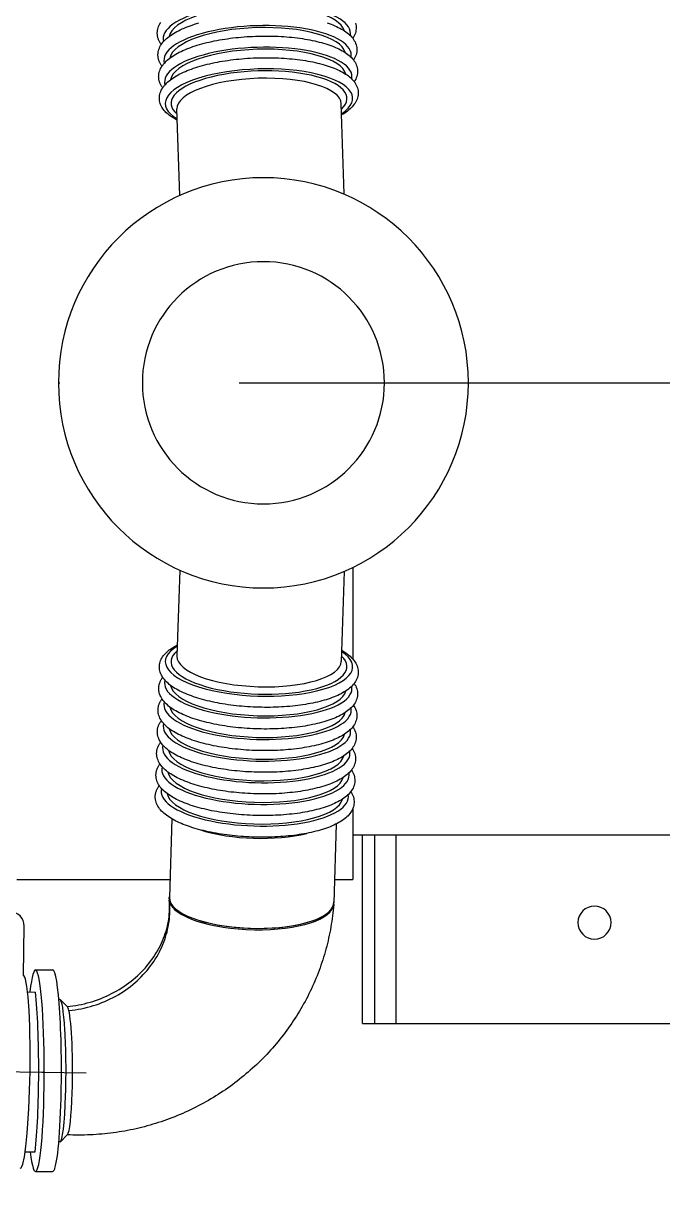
# Model space of a CAD drawing. Extents: x 1551 to 113148, y -1700 to 77018.
# Drawn here: x 19463 to 19907, y 9244 to 10049 of the extents above; entities that cross this region are included whole.
import ezdxf

# ---------------------------------------------------------------- set-up
doc = ezdxf.new("R2010")
doc.units = 0
doc.header["$LTSCALE"] = 500
doc.header["$MEASUREMENT"] = 0
doc.linetypes.add('CENTER', pattern=[3, 2.5, -0.25, 0, -0.25])
doc.linetypes.add('SNT-025', pattern=[0.74, 0.4, -0.17, 0, -0.17])
doc.layers.get('0').update_dxf_attribs({"linetype": 'CONTINUOUS'})
doc.layers.add('GENERATORSETT', color=7, linetype='CONTINUOUS')

# ---------------------------------------------------------------- blocks, each defined once
blk = doc.blocks.new('GENERATOR-BORDE')
for p, q in [((-1312.63, 547.88), (-1300.68, 547.88)), ((-1319.84, 534.12), (-1312.83, 534.12)), ((-1295.7, 527.38), (-1296.36, 527.38)), ((-1290.38, 522.21), (-1295.32, 527.19)), ((-1568.03, 474.84), (-1277.43, 479.26)), ((-1085.25, 445), (-1085.25, 314)), ((-1085.25, 445), (-282.75, 445)), ((-1077, 314), (-1077, 445)), ((-1062, 314), (-1062, 445)), ((-1312.58, 435.4), (-1312.68, 435.4)), ((-1295.7, 428.38), (-1296.36, 428.38)), ((-1290.38, 433.55), (-1295.32, 428.57)), ((-1318.15, 423.13), (-1312.64, 423.3)), ((-1321.05, 411.6), (-1320.53, 377.44)), ((-1312.63, 407.88), (-1300.68, 407.88)), ((-1219.64, 358.59), (-1219.61, 357.65)), ((-1217.83, 302.89), (-1219.56, 357.65)), ((-1103.58, 306.51), (-1105.32, 361.27)), ((-1105.3, 362.21), (-1105.27, 361.27)), ((-1325.61, 345.07), (-1219.16, 345.07)), ((-1104.8, 345), (-1092, 345)), ((-1092, 295.75), (-1092, 345)), ((-1092, 314), (-272, 314)), ((-1098.03, 131), (-1100.01, 193.5)), ((-1212.35, 130.09), (-1214.25, 189.88)), ((-1092, 128.22), (-1092, 191.94)), ((-1212.35, -130.09), (-1214.27, -190.22)), ((-1098.04, -131.37), (-1100.02, -193.85))]:
    blk.add_line(p, q)
at = {"linetype": 'CENTER'}
blk.add_line((-2671.23, 0), (68.87, 0), dxfattribs=at)
for points in [[(-1323.2, 545.68), (-1322.63, 545.36), (-1322.05, 544.39), (-1321.48, 542.8), (-1320.36, 537.77), (-1319.31, 530.47), (-1318.37, 521.18), (-1317.25, 504.3), (-1316.73, 491.71), (-1316.42, 478.62)], [(-1105.32, 362.52), (-1105.48, 364.46), (-1105.67, 366.4), (-1105.88, 368.34), (-1106.12, 370.28), (-1106.37, 372.22), (-1106.65, 374.16), (-1106.96, 376.09), (-1107.28, 378.02), (-1107.63, 379.95), (-1108, 381.88), (-1108.39, 383.8), (-1108.81, 385.72), (-1109.24, 387.63), (-1109.7, 389.54), (-1110.18, 391.45), (-1110.69, 393.35), (-1111.21, 395.24), (-1111.76, 397.13), (-1112.33, 399.01), (-1112.92, 400.88), (-1113.53, 402.75), (-1114.16, 404.61), (-1114.81, 406.46), (-1115.49, 408.3), (-1116.18, 410.14), (-1116.9, 411.96), (-1117.64, 413.78), (-1118.4, 415.59), (-1119.18, 417.38), (-1119.98, 419.17), (-1120.8, 420.95), (-1121.64, 422.73), (-1122.51, 424.49), (-1123.39, 426.25), (-1124.3, 428), (-1125.23, 429.74), (-1126.18, 431.47), (-1127.15, 433.19), (-1128.14, 434.9), (-1129.15, 436.6), (-1130.17, 438.28), (-1131.22, 439.96), (-1132.29, 441.63), (-1133.38, 443.28), (-1134.48, 444.93), (-1135.61, 446.56), (-1136.75, 448.17), (-1137.91, 449.78), (-1139.09, 451.37), (-1140.28, 452.95), (-1141.5, 454.51), (-1142.73, 456.06), (-1143.98, 457.6), (-1145.25, 459.12), (-1146.53, 460.63), (-1147.83, 462.12), (-1149.14, 463.59), (-1150.48, 465.05), (-1151.83, 466.5), (-1153.2, 467.93), (-1154.59, 469.35), (-1155.99, 470.76), (-1157.41, 472.15), (-1158.85, 473.52), (-1160.3, 474.88), (-1161.78, 476.22), (-1163.26, 477.55), (-1164.77, 478.86), (-1166.28, 480.16), (-1167.82, 481.44), (-1169.36, 482.7), (-1170.93, 483.95), (-1172.5, 485.18), (-1174.09, 486.39), (-1175.69, 487.59), (-1177.31, 488.77), (-1178.94, 489.92), (-1180.58, 491.07), (-1182.24, 492.19), (-1183.9, 493.29), (-1185.58, 494.38), (-1187.27, 495.44), (-1188.97, 496.49), (-1190.69, 497.51), (-1192.41, 498.52), (-1194.14, 499.5), (-1195.89, 500.47), (-1197.65, 501.42), (-1199.42, 502.35), (-1201.2, 503.26), (-1203, 504.15), (-1204.8, 505.03), (-1206.62, 505.88), (-1208.45, 506.71), (-1210.28, 507.53), (-1212.13, 508.32), (-1213.99, 509.09), (-1215.85, 509.85), (-1217.73, 510.58), (-1219.61, 511.29), (-1221.5, 511.98), (-1223.4, 512.65), (-1225.3, 513.3), (-1227.22, 513.93), (-1229.14, 514.54), (-1231.06, 515.12), (-1232.99, 515.69), (-1234.93, 516.23), (-1236.87, 516.75), (-1238.81, 517.25), (-1240.76, 517.72), (-1242.71, 518.18), (-1244.67, 518.61), (-1246.63, 519.02), (-1248.6, 519.4), (-1250.57, 519.77), (-1252.55, 520.11), (-1254.53, 520.43), (-1256.52, 520.73), (-1258.51, 521.01), (-1260.5, 521.26), (-1262.5, 521.5), (-1264.5, 521.71), (-1266.5, 521.89), (-1268.5, 522.06), (-1270.51, 522.2), (-1272.51, 522.32), (-1274.52, 522.42), (-1276.53, 522.5), (-1278.53, 522.55), (-1280.54, 522.58), (-1282.55, 522.59), (-1284.55, 522.57), (-1286.55, 522.54), (-1288.56, 522.47), (-1290.55, 522.39)], [(-1316.42, 478.62), (-1316.33, 465.53), (-1316.62, 446.99), (-1317.09, 436.05), (-1317.74, 426.74), (-1318.57, 419.43), (-1319.54, 414.38), (-1320.06, 412.78), (-1320.61, 411.81), (-1321.17, 411.48)], [(-1289.39, 436.06), (-1287.22, 435.83), (-1285.06, 435.54), (-1282.91, 435.19), (-1280.77, 434.8), (-1278.66, 434.35), (-1276.56, 433.84), (-1274.48, 433.29), (-1272.42, 432.68), (-1270.38, 432.02), (-1268.37, 431.32), (-1266.38, 430.56), (-1264.42, 429.76), (-1262.49, 428.91), (-1260.58, 428.01), (-1258.71, 427.06), (-1256.87, 426.08), (-1255.06, 425.05), (-1253.28, 423.97), (-1251.54, 422.86), (-1249.84, 421.7), (-1248.18, 420.51), (-1246.55, 419.28), (-1244.96, 418.01), (-1243.41, 416.7), (-1241.91, 415.36), (-1240.45, 413.99), (-1239.03, 412.58), (-1237.65, 411.15), (-1236.32, 409.68), (-1235.04, 408.19), (-1233.8, 406.66), (-1232.61, 405.12), (-1231.47, 403.55), (-1230.37, 401.95), (-1229.33, 400.34), (-1228.33, 398.7), (-1227.38, 397.05), (-1226.49, 395.38), (-1225.64, 393.69), (-1224.85, 391.98), (-1224.11, 390.27), (-1223.42, 388.54), (-1222.78, 386.8), (-1222.19, 385.05), (-1221.66, 383.3), (-1221.17, 381.54), (-1220.75, 379.77), (-1220.37, 378), (-1220.04, 376.23), (-1219.77, 374.45), (-1219.55, 372.68), (-1219.38, 370.91), (-1219.26, 369.14), (-1219.2, 367.38), (-1219.19, 365.62), (-1219.22, 363.87), (-1219.31, 362.13), (-1219.45, 360.4)], [(-1290.56, 433.37), (-1288.56, 433.14), (-1286.57, 432.87), (-1284.57, 432.56), (-1282.58, 432.19), (-1280.59, 431.78), (-1278.61, 431.33), (-1276.64, 430.83), (-1274.68, 430.28), (-1272.74, 429.69), (-1270.81, 429.05), (-1268.9, 428.37), (-1267.02, 427.65), (-1265.15, 426.88), (-1263.3, 426.07), (-1261.47, 425.21), (-1259.66, 424.31), (-1257.88, 423.37), (-1256.12, 422.39), (-1254.38, 421.36), (-1252.68, 420.3), (-1251, 419.2), (-1249.36, 418.07), (-1247.75, 416.89), (-1246.18, 415.69), (-1244.65, 414.45), (-1243.15, 413.17), (-1241.69, 411.86), (-1240.27, 410.52), (-1238.88, 409.14), (-1237.54, 407.74), (-1236.23, 406.31), (-1234.97, 404.85), (-1233.76, 403.37), (-1232.59, 401.87), (-1231.47, 400.35), (-1230.4, 398.81), (-1229.37, 397.25), (-1228.4, 395.67), (-1227.47, 394.07), (-1226.59, 392.46), (-1225.76, 390.83), (-1224.97, 389.19), (-1224.24, 387.54), (-1223.56, 385.88), (-1222.93, 384.22), (-1222.35, 382.55), (-1221.83, 380.89), (-1221.35, 379.22), (-1220.93, 377.55), (-1220.56, 375.88), (-1220.24, 374.2), (-1219.97, 372.53), (-1219.75, 370.86), (-1219.58, 369.2), (-1219.47, 367.54), (-1219.4, 365.9), (-1219.38, 364.26), (-1219.41, 362.64), (-1219.49, 361.03), (-1219.61, 359.43)], [(-1320.53, 377.44), (-1320.7, 375.49), (-1321.24, 373.61), (-1322.13, 371.86), (-1323.35, 370.33), (-1324.84, 369.06), (-1326.54, 368.11), (-1328.4, 367.51), (-1330.35, 367.29)], [(-1093.43, 284.03), (-1092.89, 284.91), (-1092.41, 285.81), (-1091.99, 286.74), (-1091.65, 287.7), (-1091.39, 288.68), (-1091.21, 289.67), (-1091.12, 290.68), (-1091.11, 291.69), (-1091.19, 292.7), (-1091.36, 293.7), (-1091.61, 294.68), (-1091.95, 295.64), (-1092.36, 296.57), (-1092.84, 297.46), (-1093.38, 298.33), (-1093.98, 299.17), (-1094.65, 299.98), (-1095.36, 300.76), (-1096.13, 301.51), (-1096.95, 302.23), (-1097.82, 302.94), (-1098.73, 303.62), (-1099.69, 304.27), (-1100.7, 304.91), (-1101.75, 305.53), (-1102.85, 306.13), (-1103.99, 306.71), (-1105.18, 307.27), (-1106.41, 307.82), (-1107.68, 308.35), (-1108.99, 308.86), (-1110.35, 309.35), (-1111.74, 309.83), (-1113.17, 310.29), (-1114.64, 310.73), (-1116.15, 311.15), (-1117.69, 311.56), (-1119.27, 311.94), (-1120.88, 312.31), (-1122.52, 312.66), (-1124.2, 313), (-1125.9, 313.31), (-1127.64, 313.61), (-1129.4, 313.88), (-1131.18, 314.14), (-1132.99, 314.38), (-1134.82, 314.6), (-1136.68, 314.8), (-1138.55, 314.98), (-1140.44, 315.13), (-1142.35, 315.27), (-1144.28, 315.39), (-1146.21, 315.49), (-1148.16, 315.57), (-1150.12, 315.63), (-1152.09, 315.67), (-1154.06, 315.69), (-1156.04, 315.69), (-1158.03, 315.67), (-1160.01, 315.62), (-1162, 315.56), (-1163.98, 315.48), (-1165.96, 315.38), (-1167.94, 315.25), (-1169.91, 315.11), (-1171.87, 314.95), (-1173.83, 314.77), (-1175.77, 314.56), (-1177.69, 314.34), (-1179.61, 314.1), (-1181.5, 313.84), (-1183.38, 313.57), (-1185.24, 313.27), (-1187.08, 312.95), (-1188.9, 312.62), (-1190.69, 312.27), (-1192.46, 311.9), (-1194.2, 311.51), (-1195.91, 311.11), (-1197.59, 310.69), (-1199.24, 310.25), (-1200.86, 309.8), (-1202.45, 309.33), (-1204, 308.84), (-1205.52, 308.34), (-1206.99, 307.82), (-1208.44, 307.29), (-1209.84, 306.74), (-1211.2, 306.18), (-1212.52, 305.6), (-1213.8, 305.01), (-1215.04, 304.41), (-1216.23, 303.78), (-1217.38, 303.15), (-1218.49, 302.5), (-1219.55, 301.83), (-1220.56, 301.15), (-1221.53, 300.45), (-1222.45, 299.73), (-1223.32, 298.99), (-1224.14, 298.24), (-1224.92, 297.46), (-1225.64, 296.66), (-1226.31, 295.84), (-1226.92, 295), (-1227.47, 294.12), (-1227.96, 293.22), (-1228.39, 292.3), (-1228.74, 291.35), (-1229.01, 290.37)], [(-1092.95, 268.99), (-1092.41, 269.87), (-1091.93, 270.77), (-1091.52, 271.71), (-1091.18, 272.66), (-1090.92, 273.64), (-1090.73, 274.63), (-1090.64, 275.64), (-1090.63, 276.65), (-1090.72, 277.66), (-1090.88, 278.66), (-1091.14, 279.64), (-1091.47, 280.6), (-1091.88, 281.53), (-1092.36, 282.43), (-1092.9, 283.29), (-1093.51, 284.13), (-1094.17, 284.94), (-1094.89, 285.72), (-1095.65, 286.47), (-1096.47, 287.2), (-1097.34, 287.9), (-1098.25, 288.58), (-1099.22, 289.24), (-1100.22, 289.87), (-1101.28, 290.49), (-1102.38, 291.09), (-1103.52, 291.67), (-1104.7, 292.24), (-1105.93, 292.78), (-1107.2, 293.31), (-1108.52, 293.82), (-1109.87, 294.31), (-1111.26, 294.79), (-1112.7, 295.25), (-1114.17, 295.69), (-1115.67, 296.11), (-1117.22, 296.52), (-1118.79, 296.91), (-1120.4, 297.28), (-1122.05, 297.63), (-1123.72, 297.96), (-1125.43, 298.27), (-1127.16, 298.57), (-1128.92, 298.85), (-1130.71, 299.1), (-1132.52, 299.34), (-1134.35, 299.56), (-1136.2, 299.76), (-1138.08, 299.94), (-1139.97, 300.1), (-1141.88, 300.24), (-1143.8, 300.36), (-1145.74, 300.46), (-1147.69, 300.53), (-1149.65, 300.59), (-1151.61, 300.63), (-1153.59, 300.65), (-1155.57, 300.65), (-1157.55, 300.63), (-1159.54, 300.59), (-1161.52, 300.52), (-1163.51, 300.44), (-1165.49, 300.34), (-1167.46, 300.21), (-1169.43, 300.07), (-1171.4, 299.91), (-1173.35, 299.73), (-1175.29, 299.53), (-1177.22, 299.31), (-1179.13, 299.06), (-1181.03, 298.81), (-1182.91, 298.53), (-1184.77, 298.23), (-1186.6, 297.92), (-1188.42, 297.58), (-1190.21, 297.23), (-1191.98, 296.86), (-1193.72, 296.48), (-1195.43, 296.07), (-1197.11, 295.65), (-1198.77, 295.21), (-1200.39, 294.76), (-1201.97, 294.29), (-1203.52, 293.8), (-1205.04, 293.3), (-1206.52, 292.79), (-1207.96, 292.25), (-1209.36, 291.71), (-1210.72, 291.14), (-1212.04, 290.57), (-1213.32, 289.97), (-1214.56, 289.37), (-1215.75, 288.75), (-1216.9, 288.11), (-1218.01, 287.46), (-1219.07, 286.79), (-1220.08, 286.11), (-1221.05, 285.41), (-1221.97, 284.69), (-1222.84, 283.95), (-1223.67, 283.2), (-1224.44, 282.42), (-1225.16, 281.63), (-1225.83, 280.81), (-1226.44, 279.96), (-1226.99, 279.09), (-1227.49, 278.19), (-1227.91, 277.26), (-1228.26, 276.31), (-1228.54, 275.33)], [(-1229.01, 290.37), (-1229.11, 289.92), (-1229.2, 289.46), (-1229.26, 289), (-1229.31, 288.53), (-1229.33, 288.07), (-1229.34, 287.6), (-1229.33, 287.13), (-1229.3, 286.67), (-1229.26, 286.21), (-1229.19, 285.74), (-1229.11, 285.29), (-1229, 284.83), (-1228.88, 284.38), (-1228.75, 283.94), (-1228.59, 283.5), (-1228.42, 283.06), (-1228.24, 282.63), (-1228.04, 282.21), (-1227.82, 281.79), (-1227.59, 281.38), (-1227.35, 280.98), (-1227.09, 280.59), (-1226.82, 280.2), (-1226.54, 279.81)], [(-1092.48, 253.95), (-1091.93, 254.83), (-1091.45, 255.74), (-1091.04, 256.67), (-1090.7, 257.62), (-1090.44, 258.6), (-1090.26, 259.59), (-1090.16, 260.6), (-1090.16, 261.62), (-1090.24, 262.63), (-1090.41, 263.62), (-1090.66, 264.6), (-1091, 265.56), (-1091.4, 266.49), (-1091.88, 267.39), (-1092.43, 268.26), (-1093.03, 269.09), (-1093.69, 269.9), (-1094.41, 270.68), (-1095.18, 271.43), (-1096, 272.16), (-1096.86, 272.86), (-1097.78, 273.54), (-1098.74, 274.2), (-1099.75, 274.84), (-1100.8, 275.45), (-1101.9, 276.05), (-1103.04, 276.64), (-1104.23, 277.2), (-1105.46, 277.74), (-1106.73, 278.27), (-1108.04, 278.78), (-1109.39, 279.28), (-1110.79, 279.75), (-1112.22, 280.21), (-1113.69, 280.65), (-1115.2, 281.08), (-1116.74, 281.48), (-1118.32, 281.87), (-1119.93, 282.24), (-1121.57, 282.59), (-1123.25, 282.92), (-1124.95, 283.24), (-1126.68, 283.53), (-1128.44, 283.81), (-1130.23, 284.06), (-1132.04, 284.3), (-1133.87, 284.52), (-1135.73, 284.72), (-1137.6, 284.9), (-1139.49, 285.06), (-1141.4, 285.2), (-1143.32, 285.32), (-1145.26, 285.42), (-1147.21, 285.5), (-1149.17, 285.56), (-1151.14, 285.59), (-1153.11, 285.61), (-1155.09, 285.61), (-1157.08, 285.59), (-1159.06, 285.55), (-1161.05, 285.48), (-1163.03, 285.4), (-1165.01, 285.3), (-1166.99, 285.18), (-1168.96, 285.03), (-1170.92, 284.87), (-1172.87, 284.69), (-1174.81, 284.49), (-1176.74, 284.27), (-1178.65, 284.03), (-1180.55, 283.77), (-1182.43, 283.49), (-1184.29, 283.19), (-1186.13, 282.88), (-1187.94, 282.54), (-1189.74, 282.19), (-1191.5, 281.82), (-1193.24, 281.44), (-1194.96, 281.03), (-1196.64, 280.61), (-1198.29, 280.18), (-1199.91, 279.72), (-1201.5, 279.25), (-1203.05, 278.77), (-1204.56, 278.27), (-1206.04, 277.75), (-1207.48, 277.22), (-1208.88, 276.67), (-1210.25, 276.11), (-1211.57, 275.53), (-1212.85, 274.94), (-1214.08, 274.33), (-1215.28, 273.71), (-1216.43, 273.07), (-1217.53, 272.42), (-1218.59, 271.75), (-1219.61, 271.07), (-1220.58, 270.37), (-1221.5, 269.65), (-1222.37, 268.92), (-1223.19, 268.16), (-1223.96, 267.39), (-1224.69, 266.59), (-1225.35, 265.77), (-1225.96, 264.92), (-1226.52, 264.05), (-1227.01, 263.15), (-1227.43, 262.22), (-1227.79, 261.27), (-1228.06, 260.3)], [(-1228.54, 275.33), (-1228.64, 274.88), (-1228.72, 274.42), (-1228.78, 273.96), (-1228.83, 273.49), (-1228.86, 273.03), (-1228.87, 272.56), (-1228.86, 272.1), (-1228.83, 271.63), (-1228.78, 271.17), (-1228.71, 270.71), (-1228.63, 270.25), (-1228.53, 269.79), (-1228.41, 269.34), (-1228.27, 268.9), (-1228.12, 268.46), (-1227.95, 268.02), (-1227.76, 267.59), (-1227.56, 267.17), (-1227.35, 266.76), (-1227.12, 266.35), (-1226.87, 265.94), (-1226.62, 265.55), (-1226.35, 265.16), (-1226.06, 264.77)], [(-1092, 238.91), (-1091.46, 239.79), (-1090.98, 240.7), (-1090.57, 241.63), (-1090.23, 242.59), (-1089.96, 243.56), (-1089.78, 244.56), (-1089.69, 245.57), (-1089.68, 246.58), (-1089.76, 247.59), (-1089.93, 248.59), (-1090.19, 249.57), (-1090.52, 250.52), (-1090.93, 251.45), (-1091.41, 252.35), (-1091.95, 253.22), (-1092.55, 254.06), (-1093.22, 254.86), (-1093.93, 255.64), (-1094.7, 256.39), (-1095.52, 257.12), (-1096.39, 257.82), (-1097.3, 258.5), (-1098.26, 259.16), (-1099.27, 259.8), (-1100.32, 260.42), (-1101.42, 261.02), (-1102.57, 261.6), (-1103.75, 262.16), (-1104.98, 262.71), (-1106.25, 263.23), (-1107.56, 263.75), (-1108.92, 264.24), (-1110.31, 264.71), (-1111.74, 265.17), (-1113.21, 265.61), (-1114.72, 266.04), (-1116.26, 266.44), (-1117.84, 266.83), (-1119.45, 267.2), (-1121.09, 267.55), (-1122.77, 267.88), (-1124.47, 268.2), (-1126.21, 268.49), (-1127.97, 268.77), (-1129.75, 269.03), (-1131.56, 269.26), (-1133.4, 269.48), (-1135.25, 269.68), (-1137.12, 269.86), (-1139.02, 270.02), (-1140.92, 270.16), (-1142.85, 270.28), (-1144.78, 270.38), (-1146.73, 270.46), (-1148.69, 270.52), (-1150.66, 270.56), (-1152.64, 270.58), (-1154.62, 270.57), (-1156.6, 270.55), (-1158.58, 270.51), (-1160.57, 270.45), (-1162.55, 270.36), (-1164.54, 270.26), (-1166.51, 270.14), (-1168.48, 270), (-1170.44, 269.83), (-1172.4, 269.65), (-1174.34, 269.45), (-1176.26, 269.23), (-1178.18, 268.99), (-1180.07, 268.73), (-1181.95, 268.45), (-1183.81, 268.16), (-1185.65, 267.84), (-1187.47, 267.51), (-1189.26, 267.16), (-1191.03, 266.79), (-1192.77, 266.4), (-1194.48, 266), (-1196.16, 265.58), (-1197.81, 265.14), (-1199.43, 264.69), (-1201.02, 264.22), (-1202.57, 263.73), (-1204.09, 263.23), (-1205.57, 262.71), (-1207.01, 262.18), (-1208.41, 261.63), (-1209.77, 261.07), (-1211.09, 260.49), (-1212.37, 259.9), (-1213.61, 259.29), (-1214.8, 258.67), (-1215.95, 258.03), (-1217.06, 257.38), (-1218.12, 256.71), (-1219.13, 256.03), (-1220.1, 255.33), (-1221.02, 254.61), (-1221.89, 253.88), (-1222.71, 253.12), (-1223.49, 252.35), (-1224.21, 251.55), (-1224.88, 250.73), (-1225.49, 249.88), (-1226.04, 249.01), (-1226.53, 248.11), (-1226.96, 247.18), (-1227.31, 246.23), (-1227.59, 245.26)], [(-1228.06, 260.3), (-1228.16, 259.84), (-1228.24, 259.38), (-1228.31, 258.92), (-1228.35, 258.46), (-1228.38, 257.99), (-1228.39, 257.53), (-1228.38, 257.06), (-1228.35, 256.59), (-1228.3, 256.13), (-1228.24, 255.67), (-1228.15, 255.21), (-1228.05, 254.76), (-1227.93, 254.31), (-1227.79, 253.86), (-1227.64, 253.42), (-1227.47, 252.98), (-1227.29, 252.56), (-1227.08, 252.13), (-1226.87, 251.72), (-1226.64, 251.31), (-1226.4, 250.91), (-1226.14, 250.51), (-1225.87, 250.12), (-1225.59, 249.74)], [(-1091.52, 223.88), (-1090.98, 224.75), (-1090.5, 225.66), (-1090.09, 226.59), (-1089.75, 227.55), (-1089.49, 228.52), (-1089.31, 229.52), (-1089.21, 230.53), (-1089.21, 231.54), (-1089.29, 232.55), (-1089.46, 233.55), (-1089.71, 234.53), (-1090.04, 235.48), (-1090.45, 236.41), (-1090.93, 237.31), (-1091.47, 238.18), (-1092.08, 239.02), (-1092.74, 239.82), (-1093.46, 240.6), (-1094.23, 241.36), (-1095.04, 242.08), (-1095.91, 242.78), (-1096.83, 243.46), (-1097.79, 244.12), (-1098.8, 244.76), (-1099.85, 245.38), (-1100.95, 245.98), (-1102.09, 246.56), (-1103.27, 247.12), (-1104.5, 247.67), (-1105.78, 248.2), (-1107.09, 248.71), (-1108.44, 249.2), (-1109.83, 249.68), (-1111.27, 250.14), (-1112.74, 250.58), (-1114.24, 251), (-1115.79, 251.41), (-1117.36, 251.79), (-1118.98, 252.16), (-1120.62, 252.51), (-1122.29, 252.85), (-1124, 253.16), (-1125.73, 253.46), (-1127.49, 253.73), (-1129.28, 253.99), (-1131.09, 254.23), (-1132.92, 254.45), (-1134.77, 254.64), (-1136.65, 254.82), (-1138.54, 254.98), (-1140.45, 255.12), (-1142.37, 255.24), (-1144.31, 255.34), (-1146.26, 255.42), (-1148.22, 255.48), (-1150.18, 255.52), (-1152.16, 255.54), (-1154.14, 255.54), (-1156.12, 255.51), (-1158.11, 255.47), (-1160.09, 255.41), (-1162.08, 255.33), (-1164.06, 255.22), (-1166.04, 255.1), (-1168.01, 254.96), (-1169.97, 254.8), (-1171.92, 254.61), (-1173.86, 254.41), (-1175.79, 254.19), (-1177.7, 253.95), (-1179.6, 253.69), (-1181.48, 253.41), (-1183.34, 253.12), (-1185.18, 252.8), (-1186.99, 252.47), (-1188.78, 252.12), (-1190.55, 251.75), (-1192.29, 251.36), (-1194, 250.96), (-1195.69, 250.54), (-1197.34, 250.1), (-1198.96, 249.65), (-1200.54, 249.18), (-1202.09, 248.69), (-1203.61, 248.19), (-1205.09, 247.67), (-1206.53, 247.14), (-1207.93, 246.59), (-1209.29, 246.03), (-1210.62, 245.45), (-1211.89, 244.86), (-1213.13, 244.25), (-1214.33, 243.63), (-1215.48, 243), (-1216.58, 242.34), (-1217.64, 241.68), (-1218.66, 240.99), (-1219.62, 240.29), (-1220.54, 239.58), (-1221.42, 238.84), (-1222.24, 238.09), (-1223.01, 237.31), (-1223.73, 236.51), (-1224.4, 235.69), (-1225.01, 234.85), (-1225.57, 233.97), (-1226.06, 233.07), (-1226.48, 232.15), (-1226.83, 231.19), (-1227.11, 230.22)], [(-1227.59, 245.26), (-1227.69, 244.8), (-1227.77, 244.34), (-1227.83, 243.88), (-1227.88, 243.42), (-1227.9, 242.95), (-1227.91, 242.49), (-1227.9, 242.02), (-1227.88, 241.56), (-1227.83, 241.09), (-1227.76, 240.63), (-1227.68, 240.17), (-1227.57, 239.72), (-1227.45, 239.27), (-1227.32, 238.82), (-1227.16, 238.38), (-1226.99, 237.95), (-1226.81, 237.52), (-1226.61, 237.1), (-1226.39, 236.68), (-1226.16, 236.27), (-1225.92, 235.87), (-1225.66, 235.47), (-1225.39, 235.08), (-1225.11, 234.7)], [(-1091.05, 208.84), (-1090.5, 209.72), (-1090.02, 210.62), (-1089.61, 211.55), (-1089.27, 212.51), (-1089.01, 213.49), (-1088.83, 214.48), (-1088.74, 215.49), (-1088.73, 216.5), (-1088.81, 217.51), (-1088.98, 218.51), (-1089.23, 219.49), (-1089.57, 220.45), (-1089.98, 221.38), (-1090.45, 222.28), (-1091, 223.14), (-1091.6, 223.98), (-1092.26, 224.79), (-1092.98, 225.57), (-1093.75, 226.32), (-1094.57, 227.04), (-1095.43, 227.75), (-1096.35, 228.43), (-1097.31, 229.08), (-1098.32, 229.72), (-1099.37, 230.34), (-1100.47, 230.94), (-1101.61, 231.52), (-1102.8, 232.09), (-1104.03, 232.63), (-1105.3, 233.16), (-1106.61, 233.67), (-1107.96, 234.16), (-1109.36, 234.64), (-1110.79, 235.1), (-1112.26, 235.54), (-1113.77, 235.96), (-1115.31, 236.37), (-1116.89, 236.75), (-1118.5, 237.12), (-1120.14, 237.48), (-1121.82, 237.81), (-1123.52, 238.12), (-1125.25, 238.42), (-1127.01, 238.69), (-1128.8, 238.95), (-1130.61, 239.19), (-1132.44, 239.41), (-1134.3, 239.61), (-1136.17, 239.79), (-1138.06, 239.95), (-1139.97, 240.08), (-1141.9, 240.2), (-1143.83, 240.3), (-1145.78, 240.38), (-1147.74, 240.44), (-1149.71, 240.48), (-1151.68, 240.5), (-1153.66, 240.5), (-1155.65, 240.48), (-1157.63, 240.43), (-1159.62, 240.37), (-1161.6, 240.29), (-1163.58, 240.19), (-1165.56, 240.06), (-1167.53, 239.92), (-1169.49, 239.76), (-1171.44, 239.58), (-1173.38, 239.37), (-1175.31, 239.15), (-1177.23, 238.91), (-1179.12, 238.65), (-1181, 238.38), (-1182.86, 238.08), (-1184.7, 237.76), (-1186.52, 237.43), (-1188.31, 237.08), (-1190.07, 236.71), (-1191.82, 236.32), (-1193.53, 235.92), (-1195.21, 235.5), (-1196.86, 235.06), (-1198.48, 234.61), (-1200.07, 234.14), (-1201.62, 233.65), (-1203.13, 233.15), (-1204.61, 232.63), (-1206.05, 232.1), (-1207.46, 231.55), (-1208.82, 230.99), (-1210.14, 230.42), (-1211.42, 229.82), (-1212.66, 229.22), (-1213.85, 228.59), (-1215, 227.96), (-1216.1, 227.31), (-1217.16, 226.64), (-1218.18, 225.96), (-1219.15, 225.26), (-1220.07, 224.54), (-1220.94, 223.8), (-1221.76, 223.05), (-1222.54, 222.27), (-1223.26, 221.47), (-1223.92, 220.65), (-1224.54, 219.81), (-1225.09, 218.93), (-1225.58, 218.03), (-1226, 217.11), (-1226.36, 216.16), (-1226.63, 215.18)], [(-1227.11, 230.22), (-1227.21, 229.77), (-1227.29, 229.31), (-1227.36, 228.84), (-1227.4, 228.38), (-1227.43, 227.92), (-1227.44, 227.45), (-1227.43, 226.98), (-1227.4, 226.52), (-1227.35, 226.05), (-1227.29, 225.59), (-1227.2, 225.13), (-1227.1, 224.68), (-1226.98, 224.23), (-1226.84, 223.78), (-1226.69, 223.34), (-1226.52, 222.91), (-1226.33, 222.48), (-1226.13, 222.06), (-1225.92, 221.64), (-1225.69, 221.23), (-1225.44, 220.83), (-1225.19, 220.43), (-1224.92, 220.04), (-1224.63, 219.66)], [(-1099.76, 185.76), (-1098.67, 186.42), (-1097.63, 187.09), (-1096.64, 187.78), (-1095.69, 188.48), (-1094.79, 189.21), (-1093.94, 189.95), (-1093.14, 190.71), (-1092.39, 191.49), (-1091.69, 192.3), (-1091.04, 193.13), (-1090.45, 193.98), (-1089.92, 194.86), (-1089.46, 195.77), (-1089.06, 196.71), (-1088.74, 197.67), (-1088.49, 198.64), (-1088.33, 199.64), (-1088.25, 200.65), (-1088.26, 201.66), (-1088.36, 202.67), (-1088.54, 203.66), (-1088.81, 204.63), (-1089.16, 205.58), (-1089.58, 206.51), (-1090.07, 207.4), (-1090.63, 208.26), (-1091.24, 209.09), (-1091.91, 209.89), (-1092.63, 210.66), (-1093.41, 211.41), (-1094.24, 212.13), (-1095.11, 212.82), (-1096.03, 213.5), (-1097, 214.15), (-1098.01, 214.79), (-1099.07, 215.4), (-1100.17, 216), (-1101.32, 216.57), (-1102.51, 217.13), (-1103.74, 217.68), (-1105.02, 218.2), (-1106.33, 218.71), (-1107.69, 219.2), (-1109.09, 219.67), (-1110.52, 220.12), (-1112, 220.56), (-1113.5, 220.98), (-1115.05, 221.38), (-1116.63, 221.77), (-1118.24, 222.13), (-1119.89, 222.48), (-1121.56, 222.81), (-1123.27, 223.12), (-1125, 223.42), (-1126.76, 223.69), (-1128.54, 223.94), (-1130.35, 224.18), (-1132.19, 224.39), (-1134.04, 224.59), (-1135.91, 224.77), (-1137.8, 224.92), (-1139.71, 225.06), (-1141.63, 225.18), (-1143.57, 225.28), (-1145.51, 225.35), (-1147.47, 225.41), (-1149.43, 225.45), (-1151.41, 225.46), (-1153.38, 225.46), (-1155.36, 225.43), (-1157.34, 225.39), (-1159.33, 225.33), (-1161.31, 225.24), (-1163.28, 225.14), (-1165.26, 225.01), (-1167.22, 224.87), (-1169.18, 224.71), (-1171.13, 224.52), (-1173.06, 224.32), (-1174.98, 224.1), (-1176.89, 223.86), (-1178.78, 223.6), (-1180.66, 223.32), (-1182.51, 223.02), (-1184.35, 222.7), (-1186.16, 222.37), (-1187.95, 222.02), (-1189.71, 221.65), (-1191.44, 221.26), (-1193.15, 220.86), (-1194.83, 220.44), (-1196.47, 220), (-1198.09, 219.55), (-1199.67, 219.08), (-1201.22, 218.59), (-1202.73, 218.09), (-1204.2, 217.57), (-1205.64, 217.04), (-1207.04, 216.49), (-1208.39, 215.93), (-1209.71, 215.36), (-1210.99, 214.76), (-1212.22, 214.16), (-1213.41, 213.54), (-1214.56, 212.9), (-1215.66, 212.25), (-1216.72, 211.58), (-1217.73, 210.9), (-1218.69, 210.2), (-1219.61, 209.49), (-1220.48, 208.75), (-1221.3, 208), (-1222.07, 207.22), (-1222.79, 206.43), (-1223.46, 205.61), (-1224.07, 204.76), (-1224.62, 203.89), (-1225.11, 202.99), (-1225.53, 202.07), (-1225.88, 201.12), (-1226.16, 200.15)], [(-1226.63, 215.18), (-1226.73, 214.73), (-1226.81, 214.27), (-1226.88, 213.81), (-1226.92, 213.34), (-1226.95, 212.88), (-1226.96, 212.41), (-1226.95, 211.95), (-1226.92, 211.48), (-1226.88, 211.02), (-1226.81, 210.56), (-1226.72, 210.1), (-1226.62, 209.64), (-1226.5, 209.19), (-1226.37, 208.75), (-1226.21, 208.31), (-1226.04, 207.87), (-1225.86, 207.44), (-1225.66, 207.02), (-1225.44, 206.6), (-1225.21, 206.2), (-1224.97, 205.79), (-1224.71, 205.4), (-1224.44, 205.01), (-1224.16, 204.62)], [(-1226.16, 200.15), (-1226.34, 199.24), (-1226.45, 198.33), (-1226.49, 197.41), (-1226.45, 196.49), (-1226.34, 195.57), (-1226.16, 194.67), (-1225.91, 193.79), (-1225.6, 192.92), (-1225.23, 192.08), (-1224.79, 191.26), (-1224.31, 190.47), (-1223.77, 189.7), (-1223.18, 188.96), (-1222.55, 188.24), (-1221.87, 187.54), (-1221.16, 186.87), (-1220.4, 186.22), (-1219.6, 185.58), (-1218.76, 184.97), (-1217.89, 184.37), (-1216.97, 183.79), (-1216.02, 183.23), (-1215.03, 182.68), (-1214, 182.14)], [(-1214.02, -182.44), (-1215.04, -182.98), (-1216.03, -183.53), (-1216.99, -184.09), (-1217.9, -184.68), (-1218.78, -185.28), (-1219.62, -185.89), (-1220.42, -186.53), (-1221.18, -187.18), (-1221.89, -187.86), (-1222.57, -188.56), (-1223.2, -189.28), (-1223.79, -190.02), (-1224.33, -190.79), (-1224.81, -191.58), (-1225.24, -192.4), (-1225.62, -193.25), (-1225.93, -194.11), (-1226.18, -195), (-1226.36, -195.9), (-1226.47, -196.82), (-1226.5, -197.74), (-1226.47, -198.66), (-1226.36, -199.58), (-1226.18, -200.48)], [(-1226.18, -200.48), (-1225.9, -201.45), (-1225.55, -202.41), (-1225.13, -203.33), (-1224.64, -204.23), (-1224.09, -205.1), (-1223.48, -205.95), (-1222.81, -206.77), (-1222.09, -207.57), (-1221.32, -208.35), (-1220.5, -209.1), (-1219.63, -209.84), (-1218.71, -210.56), (-1217.75, -211.26), (-1216.74, -211.94), (-1215.68, -212.61), (-1214.58, -213.27), (-1213.43, -213.9), (-1212.24, -214.53), (-1211.01, -215.13), (-1209.73, -215.73), (-1208.42, -216.31), (-1207.06, -216.87), (-1205.66, -217.42), (-1204.22, -217.95), (-1202.75, -218.47), (-1201.24, -218.97), (-1199.69, -219.46), (-1198.11, -219.93), (-1196.5, -220.39), (-1194.85, -220.82), (-1193.17, -221.25), (-1191.46, -221.65), (-1189.73, -222.04), (-1187.97, -222.41), (-1186.18, -222.76), (-1184.37, -223.1), (-1182.53, -223.41), (-1180.68, -223.71), (-1178.8, -223.99), (-1176.91, -224.25), (-1175, -224.49), (-1173.08, -224.72), (-1171.14, -224.92), (-1169.2, -225.1), (-1167.24, -225.27), (-1165.27, -225.41), (-1163.3, -225.54), (-1161.32, -225.64), (-1159.34, -225.73), (-1157.36, -225.79), (-1155.38, -225.84), (-1153.4, -225.86), (-1151.42, -225.86), (-1149.45, -225.85), (-1147.49, -225.81), (-1145.53, -225.75), (-1143.58, -225.68), (-1141.65, -225.58), (-1139.73, -225.46), (-1137.82, -225.32), (-1135.93, -225.17), (-1134.06, -224.99), (-1132.2, -224.79), (-1130.37, -224.58), (-1128.56, -224.34), (-1126.78, -224.08), (-1125.02, -223.81), (-1123.28, -223.52), (-1121.58, -223.2), (-1119.9, -222.87), (-1118.26, -222.53), (-1116.64, -222.16), (-1115.06, -221.77), (-1113.52, -221.37), (-1112.01, -220.95), (-1110.54, -220.51), (-1109.1, -220.05), (-1107.71, -219.58), (-1106.35, -219.09), (-1105.03, -218.58), (-1103.76, -218.05), (-1102.52, -217.51), (-1101.33, -216.95), (-1100.19, -216.37), (-1099.08, -215.77), (-1098.02, -215.16), (-1097.01, -214.52), (-1096.04, -213.86), (-1095.12, -213.19), (-1094.25, -212.49), (-1093.42, -211.77), (-1092.65, -211.02), (-1091.92, -210.24), (-1091.25, -209.44), (-1090.64, -208.61), (-1090.09, -207.75), (-1089.6, -206.85), (-1089.18, -205.93), (-1088.83, -204.98), (-1088.56, -204), (-1088.38, -203.01), (-1088.28, -202), (-1088.27, -200.99), (-1088.35, -199.98), (-1088.51, -198.98), (-1088.76, -198), (-1089.08, -197.04), (-1089.48, -196.11), (-1089.94, -195.2), (-1090.47, -194.31), (-1091.06, -193.46), (-1091.7, -192.63), (-1092.4, -191.82), (-1093.16, -191.03), (-1093.96, -190.27), (-1094.81, -189.53), (-1095.71, -188.8), (-1096.66, -188.1), (-1097.65, -187.41), (-1098.69, -186.73), (-1099.78, -186.07)], [(-1224.19, -204.95), (-1224.47, -205.34), (-1224.74, -205.73), (-1225, -206.12), (-1225.24, -206.53), (-1225.47, -206.94), (-1225.68, -207.35), (-1225.88, -207.77), (-1226.07, -208.2), (-1226.24, -208.64), (-1226.39, -209.08), (-1226.52, -209.52), (-1226.64, -209.97), (-1226.75, -210.43), (-1226.83, -210.89), (-1226.9, -211.35), (-1226.94, -211.81), (-1226.97, -212.28), (-1226.98, -212.74), (-1226.97, -213.21), (-1226.94, -213.67), (-1226.9, -214.14), (-1226.83, -214.6), (-1226.75, -215.06), (-1226.65, -215.51)], [(-1226.65, -215.51), (-1226.38, -216.49), (-1226.03, -217.44), (-1225.6, -218.37), (-1225.11, -219.27), (-1224.56, -220.14), (-1223.95, -220.99), (-1223.28, -221.82), (-1222.56, -222.61), (-1221.79, -223.39), (-1220.96, -224.15), (-1220.09, -224.89), (-1219.17, -225.61), (-1218.21, -226.31), (-1217.19, -226.99), (-1216.13, -227.66), (-1215.03, -228.32), (-1213.88, -228.95), (-1212.68, -229.58), (-1211.45, -230.19), (-1210.17, -230.78), (-1208.85, -231.36), (-1207.48, -231.92), (-1206.08, -232.47), (-1204.64, -233.01), (-1203.16, -233.52), (-1201.65, -234.03), (-1200.1, -234.51), (-1198.51, -234.99), (-1196.89, -235.44), (-1195.24, -235.88), (-1193.56, -236.3), (-1191.85, -236.71), (-1190.11, -237.09), (-1188.34, -237.46), (-1186.55, -237.82), (-1184.73, -238.15), (-1182.89, -238.47), (-1181.03, -238.76), (-1179.16, -239.04), (-1177.26, -239.3), (-1175.35, -239.54), (-1173.42, -239.77), (-1171.48, -239.97), (-1169.53, -240.15), (-1167.57, -240.31), (-1165.6, -240.46), (-1163.62, -240.58), (-1161.64, -240.68), (-1159.65, -240.77), (-1157.67, -240.83), (-1155.68, -240.87), (-1153.7, -240.89), (-1151.72, -240.89), (-1149.75, -240.88), (-1147.78, -240.84), (-1145.82, -240.78), (-1143.87, -240.7), (-1141.93, -240.6), (-1140.01, -240.48), (-1138.1, -240.34), (-1136.21, -240.18), (-1134.33, -240), (-1132.48, -239.8), (-1130.65, -239.58), (-1128.84, -239.34), (-1127.05, -239.09), (-1125.29, -238.81), (-1123.56, -238.51), (-1121.85, -238.2), (-1120.18, -237.87), (-1118.53, -237.51), (-1116.92, -237.14), (-1115.35, -236.75), (-1113.8, -236.35), (-1112.29, -235.92), (-1110.82, -235.48), (-1109.39, -235.02), (-1108, -234.55), (-1106.64, -234.05), (-1105.33, -233.54), (-1104.06, -233.01), (-1102.83, -232.46), (-1101.64, -231.9), (-1100.5, -231.32), (-1099.4, -230.71), (-1098.35, -230.09), (-1097.34, -229.46), (-1096.38, -228.8), (-1095.46, -228.11), (-1094.59, -227.41), (-1093.78, -226.68), (-1093.01, -225.93), (-1092.29, -225.15), (-1091.63, -224.34), (-1091.02, -223.5), (-1090.48, -222.63), (-1090, -221.73), (-1089.59, -220.8), (-1089.26, -219.85), (-1089, -218.86), (-1088.83, -217.87), (-1088.75, -216.86), (-1088.75, -215.84), (-1088.85, -214.83), (-1089.03, -213.84), (-1089.29, -212.86), (-1089.62, -211.9), (-1090.03, -210.97), (-1090.51, -210.06), (-1091.05, -209.18)], [(-1224.67, -219.98), (-1224.95, -220.37), (-1225.22, -220.76), (-1225.47, -221.15), (-1225.72, -221.56), (-1225.94, -221.97), (-1226.16, -222.38), (-1226.36, -222.81), (-1226.54, -223.23), (-1226.71, -223.67), (-1226.87, -224.11), (-1227, -224.55), (-1227.12, -225.01), (-1227.22, -225.46), (-1227.31, -225.92), (-1227.37, -226.38), (-1227.42, -226.84), (-1227.45, -227.31), (-1227.46, -227.77), (-1227.45, -228.24), (-1227.42, -228.71), (-1227.38, -229.17), (-1227.31, -229.63), (-1227.23, -230.09), (-1227.13, -230.54)], [(-1227.13, -230.54), (-1226.85, -231.52), (-1226.5, -232.47), (-1226.08, -233.4), (-1225.59, -234.3), (-1225.04, -235.18), (-1224.43, -236.02), (-1223.76, -236.85), (-1223.04, -237.65), (-1222.26, -238.42), (-1221.44, -239.18), (-1220.57, -239.92), (-1219.65, -240.64), (-1218.68, -241.34), (-1217.67, -242.02), (-1216.61, -242.69), (-1215.5, -243.35), (-1214.35, -243.99), (-1213.16, -244.61), (-1211.92, -245.22), (-1210.64, -245.81), (-1209.32, -246.39), (-1207.96, -246.95), (-1206.56, -247.5), (-1205.12, -248.04), (-1203.64, -248.56), (-1202.13, -249.06), (-1200.57, -249.55), (-1198.99, -250.02)], [(-1109.87, -250.05), (-1108.48, -249.58), (-1107.12, -249.08), (-1105.81, -248.57), (-1104.54, -248.04), (-1103.31, -247.5), (-1102.12, -246.93), (-1100.98, -246.35), (-1099.88, -245.75), (-1098.83, -245.13), (-1097.82, -244.49), (-1096.86, -243.83), (-1095.94, -243.15), (-1095.07, -242.44), (-1094.25, -241.71), (-1093.49, -240.96), (-1092.77, -240.18), (-1092.1, -239.37), (-1091.5, -238.53), (-1090.96, -237.66), (-1090.48, -236.77), (-1090.07, -235.84), (-1089.73, -234.88), (-1089.48, -233.9), (-1089.31, -232.9), (-1089.23, -231.89), (-1089.23, -230.88), (-1089.33, -229.87), (-1089.5, -228.87), (-1089.76, -227.89), (-1090.1, -226.93), (-1090.51, -226), (-1090.99, -225.09), (-1091.53, -224.21)], [(-1225.14, -235.02), (-1225.43, -235.4), (-1225.69, -235.79), (-1225.95, -236.19), (-1226.19, -236.59), (-1226.42, -237), (-1226.64, -237.42), (-1226.84, -237.84), (-1227.02, -238.27), (-1227.19, -238.7), (-1227.34, -239.14), (-1227.48, -239.59), (-1227.6, -240.04), (-1227.7, -240.49), (-1227.78, -240.95), (-1227.85, -241.41), (-1227.9, -241.88), (-1227.93, -242.34), (-1227.94, -242.81), (-1227.93, -243.27), (-1227.9, -243.74), (-1227.85, -244.2), (-1227.79, -244.66), (-1227.71, -245.12), (-1227.61, -245.58)], [(-1227.61, -245.58), (-1227.33, -246.55), (-1226.98, -247.51), (-1226.56, -248.43), (-1226.07, -249.33), (-1225.51, -250.21)], [(-1090.21, -249.91), (-1089.96, -248.93), (-1089.79, -247.93), (-1089.7, -246.92), (-1089.71, -245.91), (-1089.8, -244.9), (-1089.98, -243.9), (-1090.24, -242.92), (-1090.58, -241.96), (-1090.99, -241.03), (-1091.47, -240.13), (-1092.01, -239.25)]]:
    blk.add_lwpolyline(points)
for centre, radius in [((-924, 375), 11.5), ((-1154.18, 0), 142.5), ((-1154.18, 0), 84.15)]:
    blk.add_circle(centre, radius)
at = {"extrusion": (0, 0, -1)}
for centre, major_axis, ratio, start_param, end_param in [((-1312.63, 477.88), (0, 70), 0.087156, 5.645412, 10.098673), ((-1300.68, 477.88), (0, 70), 0.087156, 0, 1.222244), ((-1316.46, 477.88), (0, 70), 0.087156, 0.637773, 2.465061), ((-1295.7, 477.88), (0, 49.5), 0.087156, 0, 1.222244), ((-1290.72, 477.88), (0, 44.5), 0.087156, 0.087601, 1.222244), ((-1300.68, 477.88), (0, -70), 0.087156, 4.363836, 6.283185), ((-1295.7, 477.88), (0, -49.5), 0.087156, 4.363836, 6.283185), ((-1290.72, 477.88), (0, -44.5), 0.087156, 4.363836, 5.934633), ((-1290.72, 477.88), (0, -44.5), 0.087156, 5.934633, 6.195585), ((-1162.44, 359.46), (57.12, 1.81), 0.340238, 3.141593, 6.283185), ((-1162.47, 360.4), (57.17, 1.81), 0.340238, 3.234411, 6.283185), ((-1162.44, 359.46), (57.17, 1.81), 0.340238, 3.234411, 6.32388), ((-1162.44, 359.46), (-57.17, -1.81), 0.340238, 6.24249, 6.376004), ((-1162.47, 360.4), (-57.17, -1.81), 0.340238, 0, 0.092819), ((-1160.46, 296.96), (-57.12, -1.81), 0.340238, 0.869478, 2.272115), ((-1160.1, 285.68), (65.12, 2.06), 0.340238, 3.061809, 6.362969), ((-1160.1, 285.68), (61.12, 1.94), 0.340238, 3.22005, 6.204728), ((-1159.63, 270.64), (65.12, 2.06), 0.340238, 3.061809, 6.362969), ((-1159.63, 270.64), (61.12, 1.94), 0.340238, 3.22005, 6.204728), ((-1159.15, 255.6), (65.12, 2.06), 0.340238, 3.061809, 6.362969), ((-1159.15, 255.6), (61.12, 1.94), 0.340238, 3.22005, 6.204728), ((-1158.67, 240.57), (65.12, 2.06), 0.340238, 3.061809, 6.362969), ((-1158.67, 240.57), (61.12, 1.94), 0.340238, 3.22005, 6.204728), ((-1158.2, 225.53), (65.12, 2.06), 0.340238, 3.061809, 6.362969), ((-1158.2, 225.53), (61.12, 1.94), 0.340238, 3.22005, 6.204728), ((-1157.72, 210.49), (65.12, 2.06), 0.340238, 3.061809, 6.362969), ((-1157.72, 210.49), (61.12, 1.94), 0.340238, 3.22005, 6.204728), ((-1157.25, 195.45), (65.12, 2.06), 0.340238, 2.640766, 6.784012), ((-1157.25, 195.45), (61.12, 1.94), 0.340238, 2.777827, 6.646951), ((-1157.13, 191.69), (57.12, 1.81), 0.340238, 3.141593, 6.283185), ((-1157.26, -195.79), (-65.12, 2.07), 0.341199, 2.640766, 6.784012), ((-1157.26, -195.79), (-61.12, 1.94), 0.341199, 2.777827, 6.646951), ((-1157.14, -192.03), (-57.12, 1.81), 0.341199, 3.141593, 6.283185), ((-1157.74, -210.82), (-65.12, 2.07), 0.341199, 3.062833, 6.361945), ((-1157.74, -210.82), (-61.12, 1.94), 0.341199, 3.221592, 6.203186), ((-1158.22, -225.86), (-65.12, 2.07), 0.341199, 3.062833, 6.361945), ((-1158.22, -225.86), (-61.12, 1.94), 0.341199, 3.221592, 6.203186), ((-1158.7, -240.89), (-65.12, 2.07), 0.341199, 3.062833, 6.361945), ((-1158.7, -240.89), (-61.12, 1.94), 0.341199, 3.221592, 6.203186)]:
    blk.add_ellipse(centre, major_axis=major_axis, ratio=ratio, start_param=start_param, end_param=end_param, dxfattribs=at)
blk.add_point((-1307.24, 478.81))

msp = doc.modelspace()

# ---------------------------------------------------------------- block references
at = {"layer": 'GENERATORSETT', "linetype": 'SNT-025', "xscale": -1, "rotation": 180}
msp.add_blockref('GENERATOR-BORDE', (20783.916, 9799.28), dxfattribs=at)

doc.saveas('drawing.dxf')
